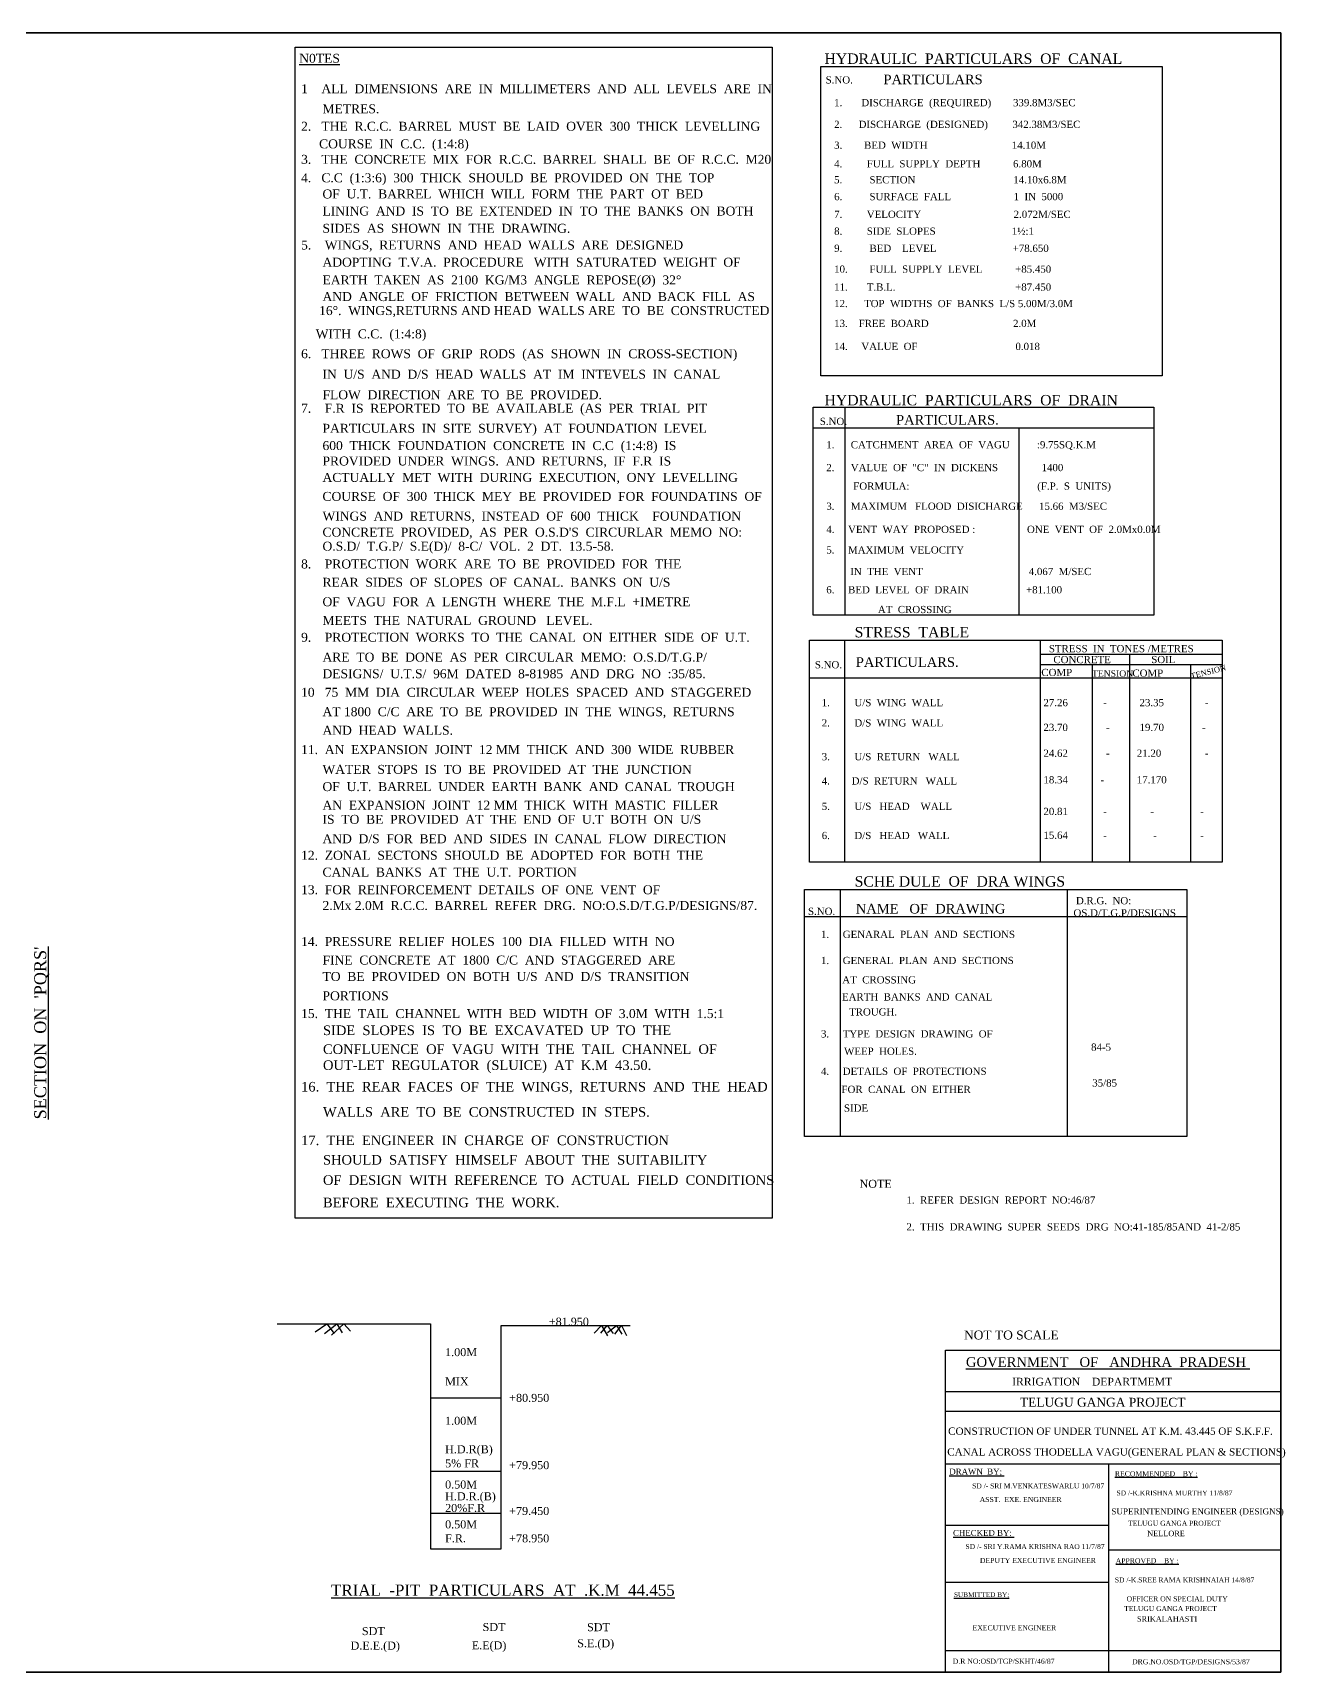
# Model space of a CAD drawing. Header units: millimetres. Extents: x 4535 to 233444, y 7325 to 109761.
# Drawn here: x 155192 to 233444, y 7325 to 109761 of the extents above; entities that cross this region are included whole.
import ezdxf

# ---------------------------------------------------------------- set-up
doc = ezdxf.new("R2010")
doc.units = ezdxf.units.MM
doc.header["$MEASUREMENT"] = 0
for name, color, linetype in [('DWG.LINE', 10, 'Continuous'), ('HATCH', 2, 'Continuous'), ('RAILING', 4, 'Continuous'), ('TEXT', 7, 'Continuous')]:
    doc.layers.add(name, color=color, linetype=linetype)
doc.layers.add('TITLE', color=7, linetype='Continuous', lineweight=30)
doc.styles.get("Standard").update_dxf_attribs({"font": 'TIMES.TTF', "height": 500})

msp = doc.modelspace()

# ---------------------------------------------------------------- linework, layer by layer
at = {"layer": 'DWG.LINE', "linetype": 'ByBlock', "ltscale": 0.2}
for points in [[(170464, 29095.6), (180044.5, 29095.6), (180044.5, 15030.4), (184459, 15030.4), (184459, 28978.2), (192512, 28978.2)], [(180044.5, 24459.3), (184459, 24459.3)], [(180044.5, 19877.2), (184459, 19877.2)], [(180044.5, 17269.3), (184459, 17269.3)]]:
    msp.add_lwpolyline(points, dxfattribs=at)
at = {"layer": 'HATCH', "linetype": 'ByBlock', "ltscale": 0.2}
for points in [[(172841.5, 28587.7), (173559.5, 29095.6), (174028, 28496.1)], [(173422, 28480.9), (174180.8, 29095.6), (174527.1, 28536.8)], [(173849.8, 28394.4), (174618.7, 29095.6), (175046.5, 28638.6)], [(190268, 28504), (190728.4, 28978.2), (191100.1, 28341)], [(190674.3, 28500.8), (191078.9, 28978.2), (191444.2, 28488.4)], [(191102, 28552.5), (191660.3, 28978.2), (191998.9, 28446)], [(191556.9, 28451.3), (191966.8, 28978.2), (192295.1, 28368.9)]]:
    msp.add_lwpolyline(points, dxfattribs=at)
at = {"layer": 'RAILING', "linetype": 'ByBlock', "ltscale": 0.2}
for points in [[(171585.3, 108870.3), (201398.1, 108870.3), (201398.1, 35691.3), (171585.3, 35691.3)], [(204424.5, 107659.8), (225757.8, 107659.8), (225757.8, 88326.5), (204424.5, 88326.5)], [(203951.7, 86378.2), (225237.9, 86378.2), (225237.9, 73372.5), (203951.7, 73372.5)], [(203722, 71805.4), (229508.2, 71805.4), (229508.2, 57946.3), (203722, 57946.3)], [(203411.9, 56231.8), (227301.5, 56231.8), (227301.5, 40804.2), (203411.9, 40804.2)]]:
    msp.add_lwpolyline(points, close=True, dxfattribs=at)
for points in [[(205931.5, 86378.2), (205931.5, 73372.5)], [(203951.7, 85075.3), (225237.9, 85075.3)], [(216809.4, 85075.3), (216809.4, 73372.5)], [(205906.4, 71805.4), (205906.4, 57946.3)], [(218129.6, 71805.4), (218129.6, 57946.3)], [(218129.6, 70929.3), (229508.2, 70929.3)], [(223720, 70929.3), (223720, 57946.3)], [(218129.6, 70298.3), (229508.2, 70298.3)], [(221374.7, 70298.3), (221374.7, 57946.3)], [(227528, 70298.3), (227528, 57946.3)], [(203722, 69461.2), (229508.2, 69461.2)], [(205636.8, 56231.8), (205636.8, 40804.2)], [(219827.9, 56231.8), (219827.9, 40804.2)], [(203411.9, 54553), (227301.5, 54553)]]:
    msp.add_lwpolyline(points, dxfattribs=at)
at = {"layer": 'TITLE'}
msp.add_line((212216.4, 27444.2), (233172.7, 27444.2), dxfattribs=at)
at = {"layer": 'TITLE', "lineweight": 30}
for p, q in [((233172.7, 27444.2), (233172.7, 7324.6)), ((212216.4, 24865.1), (233172.7, 24865.1)), ((212216.4, 23636.2), (233172.7, 23636.2)), ((212216.4, 20334.3), (233172.7, 20334.3)), ((212260.1, 16520.5), (222452.7, 16520.5)), ((222409, 14970.6), (233172.7, 14970.6)), ((212216.4, 12955.3), (222409, 12955.3)), ((233172.7, 8663.4), (212216.4, 8663.4)), ((212216.4, 7324.6), (233172.7, 7324.6))]:
    msp.add_line(p, q, dxfattribs=at)
at = {"layer": 'TITLE', "linetype": 'ByBlock', "ltscale": 0.2}
for points in [[(4534.7, 109760.6), (233172.7, 109760.6), (233172.7, 7324.6), (4534.7, 7324.6)], [(233172.7, 109760.6), (4534.7, 109760.6), (4534.7, 7324.6), (233172.7, 7324.6)]]:
    msp.add_lwpolyline(points, close=True, dxfattribs=at)
at = {"layer": 'TITLE'}
msp.add_lwpolyline([(212216.4, 7324.6), (212216.4, 27444.2)], dxfattribs=at)
at = {"layer": 'TITLE', "lineweight": 30}
msp.add_lwpolyline([(222409, 20334.3), (222409, 7324.6)], dxfattribs=at)

# ---------------------------------------------------------------- texts
at = {"layer": 'TEXT', "linetype": 'ByBlock', "ltscale": 0.2}
for s, height, p in [('%%UN0TES', 560, (171840.3, 107885.7)), ('HYDRAULIC  PARTICULARS  OF  CANAL', 650, (204660.3, 107819.4)), ('1    ALL  DIMENSIONS  ARE  IN  MILLIMETERS  AND  ALL  LEVELS  ARE  IN', 560, (171955.1, 105984.3)), ('S.NO.', 450, (204730.1, 106592.3)), ('PARTICULARS', 600, (208344, 106548.2)), ('1.       DISCHARGE  (REQUIRED)        339.8M3/SEC          ', 450, (205260, 105170.2)), ('  METRES.', 560, (172870.2, 104729.9)), ('2.   THE  R.C.C.  BARREL  MUST  BE  LAID  OVER  300  THICK  LEVELLING', 560, (171955.1, 103640.8)), ('2.      DISCHARGE  (DESIGNED)         342.38M3/SEC', 450, (205260, 103814.2)), (' COURSE  IN  C.C.  (1:4:8)', 560, (172870.2, 102540.3)), ('3.        BED  WIDTH                               14.10M         ', 450, (205260, 102512.8)), ('3.   THE  CONCRETE  MIX  FOR  R.C.C.  BARREL  SHALL  BE  OF  R.C.C.  M20  ', 560, (171955.1, 101573.3)), ('4.         FULL  SUPPLY  DEPTH            6.80M           ', 450, (205260, 101350.7)), ('4.   C.C  (1:3:6)  300  THICK  SHOULD  BE  PROVIDED  ON  THE  TOP', 560, (171955.1, 100419.6)), ('5.          SECTION                                    14.10x6.8M  ', 450, (205260, 100354.5)), ('  OF  U.T.  BARREL  WHICH  WILL  FORM  THE  PART  OT  BED', 560, (172870.2, 99409.7)), ('6.          SURFACE  FALL                       1  IN  5000', 450, (205260, 99300.4)), ('  LINING  AND  IS  TO  BE  EXTENDED  IN  TO  THE  BANKS  ON  BOTH', 560, (172870.2, 98342.9)), ('7.         VELOCITY                                  2.072M/SEC    ', 450, (205260, 98192.6)), ('  SIDES  AS  SHOWN  IN  THE  DRAWING.', 560, (172870.2, 97263.7)), ('8.         SIDE  SLOPES                            1½:1          ', 450, (205260, 97141.9)), ('5.    WINGS,  RETURNS  AND  HEAD  WALLS  ARE  DESIGNED', 560, (171955.1, 96220.4)), ('9.          BED    LEVEL                            +78.650 ', 450, (205260, 96071.9)), ('  ADOPTING  T.V.A.  PROCEDURE   WITH  SATURATED  WEIGHT  OF', 560, (172870.2, 95148)), ('  EARTH  TAKEN  AS  2100  KG/M3  ANGLE  REPOSE(%%C)  32%%D', 560, (172870.2, 94038.7)), ('10.        FULL  SUPPLY  LEVEL            +85.450 ', 450, (205260, 94769.8)), ('  AND  ANGLE  OF  FRICTION  BETWEEN  WALL  AND  BACK  FILL  AS', 560, (172870.2, 92998.6)), ('11.       T.B.L.                                            +87.450     ', 450, (205260, 93649.1)), (' 16%%D.  WINGS,RETURNS AND HEAD  WALLS ARE  TO  BE  CONSTRUCTED', 560, (172870.2, 92124.1)), ('12.      TOP  WIDTHS  OF  BANKS  L/S 5.00M/3.0M', 450, (205260, 92618.1)), ('WITH  C.C.  (1:4:8)', 560, (172870.2, 90666.6)), ('13.    FREE  BOARD                               2.0M       ', 450, (205260, 91378.3)), ('14.     VALUE  OF                                    0.018', 450, (205260, 89941)), ('6.   THREE  ROWS  OF  GRIP  RODS  (AS  SHOWN  IN  CROSS-SECTION) ', 560, (171955.1, 89426.6)), ('  IN  U/S  AND  D/S  HEAD  WALLS  AT  IM  INTEVELS  IN  CANAL', 560, (172870.2, 88145.5)), ('  FLOW  DIRECTION  ARE  TO  BE  PROVIDED. ', 560, (172870.2, 86863.8)), ('HYDRAULIC  PARTICULARS  OF  DRAIN', 650, (204660.3, 86483)), ('7.    F.R  IS  REPORTED  TO  BE  AVAILABLE  (AS  PER  TRIAL  PIT', 560, (171955.1, 86018.4)), ('  PARTICULARS  IN  SITE  SURVEY)  AT  FOUNDATION  LEVEL', 560, (172870.2, 84768)), ('S.NO.', 450, (204365.8, 85257.6)), ('PARTICULARS.', 600, (209127.4, 85276.7)), ('  600  THICK  FOUNDATION  CONCRETE  IN  C.C  (1:4:8)  IS', 560, (172870.2, 83688.6)), ('1.      CATCHMENT  AREA  OF  VAGU          :9.75SQ.K.M   ', 450, (204770.9, 83796.4)), ('  PROVIDED  UNDER  WINGS.  AND  RETURNS,  IF  F.R  IS', 560, (172870.2, 82723.9)), ('  ACTUALLY  MET  WITH  DURING  EXECUTION,  ONY  LEVELLING', 560, (172870.2, 81699.9)), ('2.      VALUE  OF  "C"  IN  DICKENS                1400 ', 450, (204770.9, 82369.4)), ('  COURSE  OF  300  THICK  MEY  BE  PROVIDED  FOR  FOUNDATINS  OF', 560, (172870.2, 80513.3)), ('FORMULA:                                               (F.P.  S  UNITS) ', 450, (206454, 81213.1)), ('3.      MAXIMUM   FLOOD  DISICHARGE      15.66  M3/SEC           ', 450, (204770.9, 79953.6)), ('  WINGS  AND  RETURNS,  INSTEAD  OF  600  THICK    FOUNDATION', 560, (172870.2, 79282.5)), ('4.     VENT  WAY  PROPOSED :                   ONE  VENT  OF  2.0Mx0.0M       ', 450, (204770.9, 78508.9)), ("  CONCRETE  PROVIDED,  AS  PER  O.S.D'S  CIRCURLAR  MEMO  NO:", 560, (172870.2, 78279.1)), ('  O.S.D/  T.G.P/  S.E(D)/  8-C/  VOL.  2  DT.  13.5-58.', 560, (172870.2, 77403.1)), ('8.    PROTECTION  WORK  ARE  TO  BE  PROVIDED  FOR  THE', 560, (171955.1, 76290.2)), ('5.     MAXIMUM  VELOCITY', 450, (204770.9, 77222.6)), ('IN  THE  VENT                                       4.067  M/SEC      ', 450, (206263.7, 75876.5)), ('  REAR  SIDES  OF  SLOPES  OF  CANAL.  BANKS  ON  U/S', 560, (172870.2, 75147.2)), ('6.     BED  LEVEL  OF  DRAIN                     +81.100                              ', 450, (204770.9, 74732.5)), ('  OF  VAGU  FOR  A  LENGTH  WHERE  THE  M.F.L  +IMETRE', 560, (172870.2, 73930.6)), ('AT  CROSSING', 450, (207992.7, 73501.4)), ('  MEETS  THE  NATURAL  GROUND   LEVEL. ', 560, (172870.2, 72761.5)), ('9.    PROTECTION  WORKS  TO  THE  CANAL  ON  EITHER  SIDE  OF  U.T.', 560, (171955.1, 71709.5)), ('STRESS  TABLE', 650, (206544.5, 71984)), ('  ARE  TO  BE  DONE  AS  PER  CIRCULAR  MEMO:  O.S.D/T.G.P/', 560, (172870.2, 70468.4)), ('PARTICULARS.', 600, (206615.6, 70140.3)), ('STRESS  IN  TONES /METRES', 450, (218677.1, 71055.3)), ('CONCRETE', 450, (218959.6, 70371)), ('SOIL', 450, (225074.7, 70376.8)), ('  DESIGNS/  U.T.S/  96M  DATED  8-81985  AND  DRG  NO  :35/85.', 560, (172870.2, 69432.1)), ('S.NO.', 450, (204054.8, 70052.3)), ('COMP', 450, (218206.2, 69567)), ('TENSION ', 400, (221365.4, 69524.2)), ('COMP', 450, (223893.6, 69524.3)), ('10   75  MM  DIA  CIRCULAR  WEEP  HOLES  SPACED  AND  STAGGERED', 560, (171955.1, 68271.7)), ('  AT 1800  C/C  ARE  TO  BE  PROVIDED  IN  THE  WINGS,  RETURNS', 560, (172870.2, 67059)), ('1.         U/S  WING  WALL  ', 450, (204485.8, 67682)), ('27.26             -            23.35               -                   ', 450, (218336.9, 67682)), ('2.         D/S  WING  WALL', 450, (204485.8, 66416.2)), ('23.70              -           19.70              -     ', 450, (218336.9, 66136.1)), ('  AND  HEAD  WALLS.', 560, (172870.2, 65900.2)), ('11.  AN  EXPANSION  JOINT  12 MM  THICK  AND  300  WIDE  RUBBER', 560, (171955.1, 64693.1)), ('3.         U/S  RETURN   WALL  ', 450, (204485.8, 64306.6)), ('24.62              -          21.20                -                 ', 450, (218336.9, 64521.3)), ('  WATER  STOPS  IS  TO  BE  PROVIDED  AT  THE  JUNCTION', 560, (172870.2, 63457.2)), ('  OF  U.T.  BARREL  UNDER  EARTH  BANK  AND  CANAL  TROUGH  ', 560, (172870.2, 62379.7)), ('4.        D/S  RETURN   WALL  ', 450, (204485.8, 62791.3)), ('18.34            -            17.170', 450, (218336.9, 62861.7)), ('  AN  EXPANSION  JOINT  12 MM  THICK  WITH  MASTIC  FILLER', 560, (172870.2, 61221.1)), ('5.         U/S   HEAD    WALL  ', 450, (204485.8, 61203.1)), ('  IS  TO  BE  PROVIDED  AT  THE  END  OF  U.T  BOTH  ON  U/S', 560, (172870.2, 60334.4)), ('20.81             -                -                 -          ', 450, (218336.9, 60885.4)), ('  AND  D/S  FOR  BED  AND  SIDES  IN  CANAL  FLOW  DIRECTION', 560, (172870.2, 59121.6)), ('6.         D/S   HEAD   WALL  ', 450, (204485.8, 59380.4)), ('15.64             -                 -                -                ', 450, (218336.9, 59395.4)), ('12.  ZONAL  SECTONS  SHOULD  BE  ADOPTED  FOR  BOTH  THE  ', 560, (171955.1, 58088.2)), ('  CANAL  BANKS  AT  THE  U.T.  PORTION', 560, (172870.2, 57035)), ('13.  FOR  REINFORCEMENT  DETAILS  OF  ONE  VENT  OF  ', 560, (171955.1, 55935.7)), ('SCHE DULE  OF  DRA WINGS', 650, (206544.5, 56411.2)), ('  2.Mx 2.0M  R.C.C.  BARREL  REFER  DRG.  NO:O.S.D/T.G.P/DESIGNS/87.', 560, (172870.2, 54951.4)), ('NAME   OF  DRAWING ', 600, (206615.6, 54730.6)), ('D.R.G.  NO:', 450, (220367.9, 55307.8)), ('S.NO.', 450, (203627.4, 54642.5)), ('OS.D/T.G.P/DESIGNS', 450, (220214.3, 54546.1)), ('14.  PRESSURE  RELIEF  HOLES  100  DIA  FILLED  WITH  NO', 560, (171955.1, 52700.6)), ('1.     GENARAL  PLAN  AND  SECTIONS     ', 450, (204437.8, 53204.1)), ('  FINE  CONCRETE  AT  1800  C/C  AND  STAGGERED  ARE', 560, (172870.2, 51541.8)), ('1.     GENERAL  PLAN  AND  SECTIONS     ', 450, (204437.8, 51573)), ('  TO  BE  PROVIDED  ON  BOTH  U/S  AND  D/S  TRANSITION', 560, (172870.2, 50516.5)), ('AT  CROSSING', 450, (205767.6, 50361.3)), ('  PORTIONS', 560, (172870.2, 49308)), ('EARTH  BANKS  AND  CANAL', 450, (205750.8, 49293.2)), ('15.  THE  TAIL  CHANNEL  WITH  BED  WIDTH  OF  3.0M  WITH  1.5:1  ', 560, (171955.1, 48198.1)), ('TROUGH.', 450, (206191.9, 48356.9)), ('  SIDE  SLOPES  IS  TO  BE  EXCAVATED  UP  TO  THE', 600, (172870.2, 47133.9)), ('3.     TYPE  DESIGN  DRAWING  OF', 450, (204437.8, 46985.9)), ('  CONFLUENCE  OF  VAGU  WITH  THE  TAIL  CHANNEL  OF', 600, (172870.2, 45952.8)), (' WEEP  HOLES.', 450, (205710.1, 45901.9)), ('84-5', 450, (221314.8, 46157)), ('  OUT-LET  REGULATOR  (SLUICE)  AT  K.M  43.50.', 600, (172870.2, 44953.5)), ('4.     DETAILS  OF  PROTECTIONS   ', 450, (204437.8, 44647.9)), ('16.  THE  REAR  FACES  OF  THE  WINGS,  RETURNS  AND  THE  HEAD', 600, (171955.1, 43608)), ('35/85', 450, (221386.9, 43918.1)), ('FOR  CANAL  ON  EITHER', 450, (205719.8, 43518.2)), ('  WALLS  ARE  TO  BE  CONSTRUCTED  IN  STEPS.', 600, (172870.2, 42034.9)), ('SIDE', 450, (205874.7, 42347.9)), ('17.  THE  ENGINEER  IN  CHARGE  OF  CONSTRUCTION', 600, (171955.1, 40257.4)), ('  SHOULD  SATISFY  HIMSELF  ABOUT  THE  SUITABILITY', 600, (172870.2, 39040.6)), ('  OF  DESIGN  WITH  REFERENCE  TO  ACTUAL  FIELD  CONDITIONS', 600, (172870.2, 37776.9)), ('NOTE', 500, (206848.1, 37591.1)), ('  BEFORE  EXECUTING  THE  WORK.', 600, (172870.2, 36372.8)), ('1.  REFER  DESIGN  REPORT  NO:46/87', 450, (209777.3, 36602.9)), ('2.  THIS  DRAWING  SUPER  SEEDS  DRG  NO:41-185/85AND  41-2/85', 450, (209777.3, 34925.9)), ('+81.950', 500, (187434.8, 28978.2)), ('1.00M', 500, (180955.1, 27073.9)), ('MIX', 500, (180955.1, 25239.2)), ('+80.950', 500, (184958.8, 24217)), ('1.00M', 500, (180955.1, 22785.7)), ('H.D.R(B)', 500, (180955.1, 21004.5)), ('5%%% FR', 500, (180955.1, 20126.9)), ('+79.950', 500, (184958.8, 20011.6)), ('H.D.R.(B)', 500, (180955.1, 18066.1)), ('0.50M', 500, (180955.1, 18802.1)), ('20%%%F.R', 500, (180955.1, 17337.5)), ('+79.450', 500, (184958.8, 17151.2)), ('0.50M', 500, (180955.1, 16312.1)), ('F.R.', 500, (180955.1, 15441.3)), ('+78.950', 500, (184958.8, 15441.3)), ('SDT', 500, (183296.5, 9897.5)), ('SDT', 500, (189821.7, 9889.1)), ('D.E.E.(D)', 500, (175048.6, 8737.2)), ('SDT', 500, (175755.5, 9643.9)), ('E.E(D)', 500, (182621.7, 8753.8)), ('S.E.(D)', 500, (189209.7, 8882.6))]:
    msp.add_text(s, height=height, dxfattribs=at).set_placement(p)
msp.add_text('TENSION', height=350, rotation=14.368962, dxfattribs=at).set_placement((227584.3, 69380.7))
at = {"layer": 'TITLE', "linetype": 'ByBlock', "ltscale": 0.2}
msp.add_text("%%USECTION  ON  'PQRS'", height=750, rotation=90, dxfattribs=at).set_placement((156032.5, 41867.1))
at = {"layer": 'TITLE', "lineweight": 30}
for s, height, p in [('NOT TO SCALE', 555.199, (213374.5, 28117.6)), ('%%UGOVERNMENT   OF   ANDHRA  PRADESH ', 606.309, (213495.7, 26401.5)), ('IRRIGATION    DEPARTMEMT ', 482.633, (216383.3, 25239.3)), ('TELUGU GANGA PROJECT', 555.199, (216868.8, 23915.6)), ('CONSTRUCTION OF UNDER TUNNEL AT K.M. 43.445 OF S.K.F.F. ', 458.224, (212384, 22156.6)), (' CANAL ACROSS THODELLA VAGU(GENERAL PLAN & SECTIONS)', 458.224, (212153.5, 20861.2)), ('%%UDRAWN  BY; ', 366.605, (212457.2, 19675.4)), ('%%URECOMMENDED    BY :', 314.613, (222803.5, 19565.5)), ('SD /- SRI M.VENKATESWARLU 10/7/87', 307.107, (213887.1, 18811.1)), ('SD /-K.KRISHNA MURTHY 11/8/87', 307.107, (222901.4, 18371)), ('ASST.  EXE. ENGINEER', 315.052, (214355.3, 17958.8)), ('SUPERINTENDING ENGINEER (DESIGNS)', 375.381, (222580, 17185.1)), ('TELUGU GANGA PROJECT', 307.107, (223637.5, 16479.7)), ('%%UCHECKED BY: ', 366.605, (212688.2, 15845.1)), ('NELLORE', 338.41, (224821.2, 15824.6)), ('SD /- SRI Y.RAMA KRISHNA RAO 11/7/87', 307.107, (213467, 15019.1)), ('DEPUTY EXECUTIVE ENGINEER', 315.052, (214369.1, 14152.2)), ('%%UAPPROVED    BY :', 314.613, (222853.8, 14131.3)), ('%%USUBMITTED BY;', 296.106, (212748.4, 12019.3)), ('SD /-K.SREE RAMA KRISHNAIAH 14/8/87', 307.107, (222800.7, 12936.7)), ('TELUGU GANGA PROJECT', 307.107, (223385.6, 11146.1)), ('OFFICER ON SPECIAL DUTY', 315.052, (223531.4, 11753.1)), ('EXECUTIVE ENGINEER', 315.052, (213908.6, 9941.7)), ('SRIKALAHASTI', 338.405, (224181.4, 10483.4)), ('D.R NO:OSD/TGP/SKHT/46/87', 315.052, (212672.1, 7854.7)), ('DRG.NO.OSD/TGP/DESIGNS/53/87', 315.052, (223875.1, 7822.2))]:
    msp.add_text(s, height=height, dxfattribs=at).set_placement(p)
at = {"layer": 'TITLE', "linetype": 'ByBlock', "ltscale": 0.2}
msp.add_text('%%UTRIAL  -PIT  PARTICULARS  AT  .K.M  44.455', height=700, dxfattribs=at).set_placement((173829.1, 12102.2))

doc.saveas('drawing.dxf')
